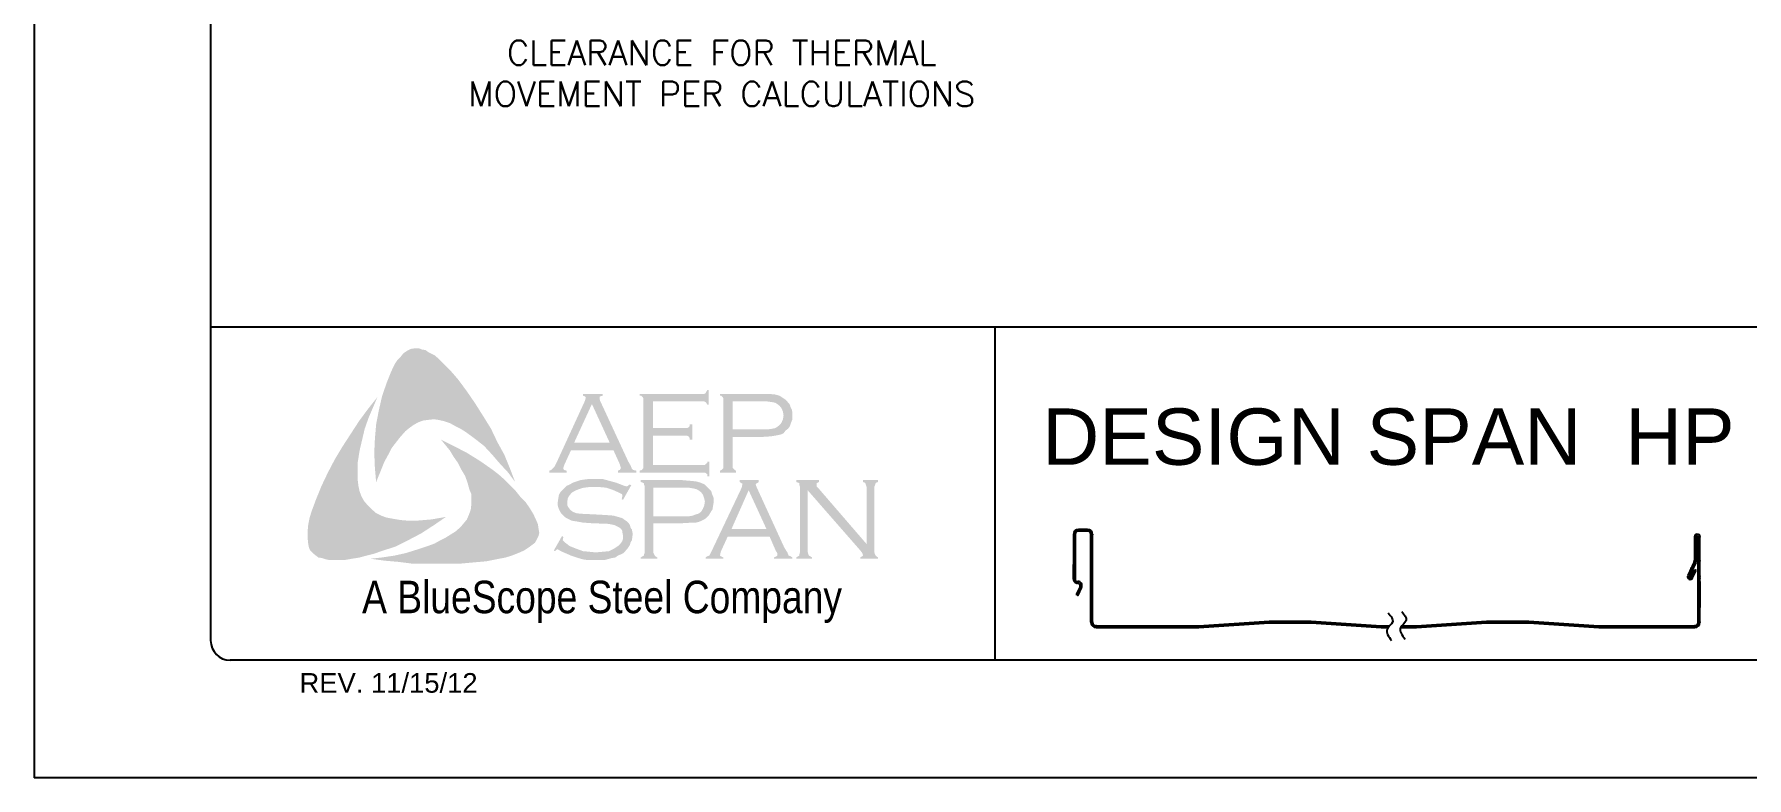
# Model space of a CAD drawing. Extents: x 137.4 to 145.9, y -2.6 to 8.4.
# Drawn here: x 137.43 to 142.89, y -2.62 to -0.25 of the extents above; entities that cross this region are included whole.
import ezdxf

# ---------------------------------------------------------------- set-up
doc = ezdxf.new("R2010")
doc.units = 0
doc.header["$LTSCALE"] = 0.5
doc.header["$MEASUREMENT"] = 0
doc.layers.get('0').update_dxf_attribs({"linetype": 'CONTINUOUS'})
for name, color, linetype in [('BORDER', 9, 'CONTINUOUS'), ('DIM', 4, 'CONTINUOUS'), ('LAYER_1', 160, 'CONTINUOUS')]:
    doc.layers.add(name, color=color, linetype=linetype)
doc.styles.add('ROMAND', font='romand.shx')
doc.styles.get("Standard").update_dxf_attribs({"font": 'romans.shx'})
doc.styles.add('STD', font='simplex.shx', dxfattribs={"height": 0.125})

msp = doc.modelspace()

# ---------------------------------------------------------------- hatches: boundary and pattern name
at = {"layer": 'LAYER_1'}
for points in [[(138.7805, -1.3478), (138.8089, -1.3862), (138.8352, -1.4247), (138.8595, -1.4631), (138.8858, -1.5056), (138.906, -1.5481), (138.9283, -1.5886), (138.9465, -1.6331), (138.9627, -1.6756), (138.9404, -1.6453), (138.9141, -1.6169), (138.8898, -1.5886), (138.8635, -1.5603), (138.8352, -1.538), (138.8048, -1.5157), (138.7886, -1.5056), (138.7725, -1.4975), (138.7542, -1.4874), (138.736, -1.4813), (138.7178, -1.4773), (138.7037, -1.4753), (138.6854, -1.4773), (138.6693, -1.4793), (138.6531, -1.4854), (138.6389, -1.4935), (138.6247, -1.5036), (138.6126, -1.5137), (138.5964, -1.5319), (138.5822, -1.5501), (138.5681, -1.5684), (138.558, -1.5886), (138.5458, -1.6109), (138.5377, -1.6311), (138.5195, -1.6756), (138.5155, -1.6311), (138.5135, -1.5825), (138.5155, -1.538), (138.5195, -1.4915), (138.5276, -1.449), (138.5377, -1.4045), (138.5519, -1.362), (138.5681, -1.3215), (138.5802, -1.2972), (138.5883, -1.2851), (138.5984, -1.275), (138.6065, -1.2648), (138.6187, -1.2567), (138.6308, -1.2507), (138.645, -1.2486), (138.6551, -1.2486), (138.6652, -1.2527), (138.6774, -1.2547), (138.6854, -1.2608), (138.7057, -1.2709), (138.7219, -1.2851), (138.7381, -1.3013), (138.7542, -1.3174), (138.7805, -1.3478)], [(138.4629, -1.6877), (138.4669, -1.706), (138.473, -1.7221), (138.4811, -1.7363), (138.4932, -1.7505), (138.5054, -1.7626), (138.5195, -1.7748), (138.5357, -1.7828), (138.5519, -1.7889), (138.5742, -1.793), (138.5984, -1.797), (138.6227, -1.799), (138.647, -1.799), (138.6713, -1.797), (138.6956, -1.795), (138.7421, -1.7869), (138.7037, -1.8132), (138.6632, -1.8395), (138.6207, -1.8618), (138.5802, -1.882), (138.5357, -1.8962), (138.5135, -1.9043), (138.4892, -1.9103), (138.4669, -1.9164), (138.4426, -1.9204), (138.4183, -1.9245), (138.3961, -1.9245), (138.3698, -1.9245), (138.3597, -1.9225), (138.3475, -1.9184), (138.3354, -1.9164), (138.3273, -1.9103), (138.3172, -1.9022), (138.3091, -1.8941), (138.305, -1.884), (138.303, -1.8739), (138.301, -1.8537), (138.301, -1.8334), (138.303, -1.8112), (138.3071, -1.7909), (138.3131, -1.7707), (138.3273, -1.7323), (138.3455, -1.6877), (138.3657, -1.6453), (138.388, -1.6028), (138.4123, -1.5623), (138.4386, -1.5218), (138.4649, -1.4813), (138.4932, -1.4429), (138.5236, -1.4045), (138.4952, -1.4712), (138.4831, -1.5056), (138.475, -1.54), (138.4669, -1.5744), (138.4608, -1.6129), (138.4608, -1.6311), (138.4608, -1.6493), (138.4608, -1.6695), (138.4629, -1.6877)], [(139.4018, -1.5279), (139.4018, -1.621), (139.5616, -1.621), (139.5677, -1.621), (139.5717, -1.6169), (139.5758, -1.6149), (139.5758, -1.6109), (139.5818, -1.6109), (139.5818, -1.6574), (139.5758, -1.6574), (139.5758, -1.6513), (139.5717, -1.6473), (139.5677, -1.6453), (139.5616, -1.6453), (139.3593, -1.6453), (139.3593, -1.6392), (139.3674, -1.6372), (139.3694, -1.6331), (139.3714, -1.6311), (139.3714, -1.623), (139.3714, -1.4146), (139.3714, -1.4085), (139.3694, -1.4045), (139.3653, -1.4004), (139.3593, -1.4004), (139.3593, -1.3943), (139.5596, -1.3943), (139.5657, -1.3943), (139.5697, -1.3923), (139.5717, -1.3883), (139.5758, -1.3822), (139.5798, -1.3822), (139.5798, -1.4287), (139.5758, -1.4287), (139.5717, -1.4227), (139.5697, -1.4206), (139.5657, -1.4186), (139.5596, -1.4186), (139.4018, -1.4186), (139.4018, -1.5036), (139.505, -1.5036), (139.511, -1.5036), (139.5151, -1.5016), (139.5191, -1.4975), (139.5191, -1.4915), (139.5272, -1.4915), (139.5272, -1.54), (139.5191, -1.54), (139.5191, -1.534), (139.5151, -1.5299), (139.511, -1.5279), (139.505, -1.5279), (139.4018, -1.5279)], [(139.0213, -1.7788), (139.0315, -1.8011), (139.0355, -1.8112), (139.0375, -1.8253), (139.0396, -1.8375), (139.0375, -1.8476), (139.0315, -1.8597), (139.0254, -1.8699), (139.0092, -1.882), (138.991, -1.8941), (138.9728, -1.9022), (138.9525, -1.9103), (138.9323, -1.9164), (138.9121, -1.9204), (138.8716, -1.9285), (138.8251, -1.9326), (138.7805, -1.9366), (138.732, -1.9366), (138.6854, -1.9366), (138.6389, -1.9366), (138.5924, -1.9306), (138.5458, -1.9265), (138.5013, -1.9204), (138.5377, -1.9164), (138.5782, -1.9103), (138.6146, -1.9022), (138.6531, -1.8901), (138.6895, -1.8779), (138.7057, -1.8719), (138.7239, -1.8618), (138.7401, -1.8537), (138.7563, -1.8436), (138.7725, -1.8334), (138.7886, -1.8193), (138.7988, -1.8071), (138.8089, -1.795), (138.8149, -1.7808), (138.821, -1.7646), (138.823, -1.7484), (138.823, -1.7323), (138.823, -1.714), (138.817, -1.6999), (138.8109, -1.6776), (138.8028, -1.6554), (138.7907, -1.6351), (138.7805, -1.6149), (138.7664, -1.5947), (138.7542, -1.5744), (138.7259, -1.54), (138.7664, -1.5603), (138.8089, -1.5825), (138.8514, -1.6088), (138.8918, -1.6372), (138.9101, -1.6513), (138.9283, -1.6675), (138.9465, -1.6857), (138.9627, -1.7019), (138.9788, -1.7221), (138.995, -1.7383), (139.0092, -1.7586), (139.0213, -1.7788)], [(139.333, -1.6857), (139.3067, -1.7323), (139.3026, -1.7302), (139.3046, -1.7201), (139.3046, -1.7161), (139.3026, -1.714), (139.2905, -1.708), (139.2723, -1.6999), (139.254, -1.6938), (139.2338, -1.6918), (139.2136, -1.6918), (139.1974, -1.6918), (139.1812, -1.6938), (139.167, -1.6979), (139.1529, -1.7039), (139.1428, -1.71), (139.1347, -1.7201), (139.1306, -1.7282), (139.1286, -1.7404), (139.1286, -1.7484), (139.1326, -1.7565), (139.1387, -1.7646), (139.1468, -1.7707), (139.1569, -1.7748), (139.1711, -1.7768), (139.2136, -1.7788), (139.25, -1.7808), (139.2763, -1.7828), (139.2905, -1.7869), (139.3046, -1.7909), (139.3127, -1.797), (139.3188, -1.8011), (139.3249, -1.8071), (139.3289, -1.8132), (139.3309, -1.8213), (139.335, -1.8274), (139.337, -1.8375), (139.337, -1.8456), (139.335, -1.8618), (139.3309, -1.8678), (139.3289, -1.8759), (139.3249, -1.882), (139.3208, -1.8881), (139.3087, -1.9022), (139.3006, -1.9063), (139.2905, -1.9103), (139.2824, -1.9164), (139.2702, -1.9184), (139.248, -1.9245), (139.2217, -1.9245), (139.1933, -1.9245), (139.1792, -1.9225), (139.165, -1.9184), (139.1407, -1.9103), (139.1084, -1.8962), (139.0982, -1.8901), (139.0942, -1.8921), (139.0901, -1.8962), (139.0861, -1.8941), (139.1124, -1.8476), (139.1164, -1.8516), (139.1144, -1.8618), (139.1164, -1.8638), (139.1205, -1.8678), (139.1367, -1.88), (139.1569, -1.8881), (139.1792, -1.8962), (139.1994, -1.8982), (139.2196, -1.9002), (139.2419, -1.8982), (139.2621, -1.8962), (139.2783, -1.8881), (139.2905, -1.88), (139.2986, -1.8719), (139.3046, -1.8638), (139.3067, -1.8557), (139.3067, -1.8476), (139.3046, -1.8355), (139.3046, -1.8314), (139.3006, -1.8253), (139.2925, -1.8193), (139.2803, -1.8132), (139.2702, -1.8112), (139.2621, -1.8092), (139.2075, -1.8071), (139.1792, -1.8051), (139.1569, -1.8011), (139.1428, -1.799), (139.1266, -1.7909), (139.1205, -1.7869), (139.1164, -1.7828), (139.1104, -1.7768), (139.1063, -1.7707), (139.1023, -1.7626), (139.1003, -1.7565), (139.0982, -1.7484), (139.0982, -1.7424), (139.1003, -1.7282), (139.1023, -1.7161), (139.1084, -1.706), (139.1185, -1.6958), (139.1266, -1.6877), (139.1367, -1.6837), (139.1468, -1.6776), (139.1589, -1.6736), (139.1711, -1.6695), (139.1852, -1.6675), (139.1994, -1.6655), (139.2156, -1.6655), (139.2399, -1.6655), (139.2621, -1.6716), (139.2844, -1.6776), (139.3107, -1.6877), (139.3188, -1.6898), (139.3228, -1.6877), (139.3269, -1.6837), (139.333, -1.6857)], [(139.8955, -1.7019), (139.8955, -1.8982), (139.8975, -1.9063), (139.8995, -1.9103), (139.9036, -1.9123), (139.9096, -1.9164), (139.9096, -1.9204), (139.8591, -1.9204), (139.8591, -1.9164), (139.8651, -1.9123), (139.8692, -1.9103), (139.8692, -1.9063), (139.8712, -1.8982), (139.8712, -1.6918), (139.8692, -1.6857), (139.8692, -1.6796), (139.8651, -1.6776), (139.8591, -1.6756), (139.8591, -1.6695), (139.9319, -1.6695), (139.9319, -1.6756), (139.9238, -1.6796), (139.9238, -1.6817), (139.9238, -1.6837), (139.9238, -1.6898), (139.9319, -1.6979), (140.0837, -1.8739), (140.0837, -1.6918), (140.0816, -1.6857), (140.0796, -1.6796), (140.0776, -1.6776), (140.0715, -1.6756), (140.0715, -1.6695), (140.1201, -1.6695), (140.1201, -1.6756), (140.114, -1.6776), (140.112, -1.6796), (140.11, -1.6857), (140.1079, -1.6918), (140.1079, -1.8982), (140.11, -1.9063), (140.112, -1.9103), (140.114, -1.9123), (140.1201, -1.9164), (140.1201, -1.9204), (140.0634, -1.9204), (140.0634, -1.9164), (140.0695, -1.9123), (140.0715, -1.9103), (140.0715, -1.9083), (140.0695, -1.9022), (140.0634, -1.8941), (139.8955, -1.7019)]]:
    msp.add_hatch(color=7, dxfattribs=at).paths.add_polyline_path(points)
h = msp.add_hatch(color=7, dxfattribs=at)
edge = h.paths.add_edge_path(flags=16)
edge.add_spline(control_points=[(139.2642, -1.5501), (139.2642, -1.5501), (139.2075, -1.4267), (139.2075, -1.4267), (139.2075, -1.4267), (139.1508, -1.5501), (139.1508, -1.5501), (139.1508, -1.5501), (139.2642, -1.5501), (139.2642, -1.5501), (139.2642, -1.5501), (139.2642, -1.5501), (139.2642, -1.5501), (139.2642, -1.5501), (139.2642, -1.5501), (139.2642, -1.5501)], knot_values=[0, 0, 0, 0, 1, 1, 1, 2, 2, 2, 3, 3, 3, 4, 4, 4, 5, 5, 5, 5], degree=3, periodic=0)
edge = h.paths.add_edge_path()
edge.add_spline(control_points=[(139.2763, -1.5744), (139.2763, -1.5744), (139.1407, -1.5744), (139.1407, -1.5744), (139.1407, -1.5744), (139.1185, -1.623), (139.1185, -1.623), (139.1185, -1.623), (139.1185, -1.623), (139.1185, -1.623), (139.1185, -1.623), (139.1164, -1.6311), (139.1164, -1.6311), (139.1164, -1.6311), (139.1164, -1.6311), (139.1164, -1.6311), (139.1164, -1.6311), (139.1164, -1.6331), (139.1164, -1.6331), (139.1164, -1.6331), (139.1185, -1.6372), (139.1185, -1.6372), (139.1185, -1.6372), (139.1266, -1.6392), (139.1266, -1.6392), (139.1266, -1.6392), (139.1266, -1.6453), (139.1266, -1.6453), (139.1266, -1.6453), (139.0719, -1.6453), (139.0719, -1.6453), (139.0719, -1.6453), (139.0719, -1.6392), (139.0719, -1.6392), (139.0719, -1.6392), (139.0719, -1.6392), (139.0719, -1.6392), (139.0719, -1.6392), (139.078, -1.6372), (139.078, -1.6372), (139.078, -1.6372), (139.082, -1.6331), (139.082, -1.6331), (139.082, -1.6331), (139.082, -1.6331), (139.082, -1.6331), (139.082, -1.6331), (139.0881, -1.627), (139.0881, -1.627), (139.0881, -1.627), (139.0942, -1.6149), (139.0942, -1.6149), (139.0942, -1.6149), (139.1852, -1.4166), (139.1852, -1.4166), (139.1852, -1.4166), (139.1852, -1.4166), (139.1852, -1.4166), (139.1852, -1.4166), (139.1873, -1.4085), (139.1873, -1.4085), (139.1873, -1.4085), (139.1873, -1.4085), (139.1873, -1.4085), (139.1873, -1.4085), (139.1873, -1.4045), (139.1873, -1.4045), (139.1873, -1.4045), (139.1852, -1.4024), (139.1852, -1.4024), (139.1852, -1.4024), (139.1792, -1.4004), (139.1792, -1.4004), (139.1792, -1.4004), (139.1792, -1.3943), (139.1792, -1.3943), (139.1792, -1.3943), (139.2419, -1.3943), (139.2419, -1.3943), (139.2419, -1.3943), (139.2419, -1.4004), (139.2419, -1.4004), (139.2419, -1.4004), (139.2419, -1.4004), (139.2419, -1.4004), (139.2419, -1.4004), (139.2338, -1.4024), (139.2338, -1.4024), (139.2338, -1.4024), (139.2318, -1.4045), (139.2318, -1.4045), (139.2318, -1.4045), (139.2318, -1.4085), (139.2318, -1.4085), (139.2318, -1.4085), (139.2318, -1.4085), (139.2318, -1.4085), (139.2318, -1.4085), (139.2338, -1.4166), (139.2338, -1.4166), (139.2338, -1.4166), (139.3228, -1.6088), (139.3228, -1.6088), (139.3228, -1.6088), (139.3228, -1.6088), (139.3228, -1.6088), (139.3228, -1.6088), (139.3309, -1.623), (139.3309, -1.623), (139.3309, -1.623), (139.335, -1.6331), (139.335, -1.6331), (139.335, -1.6331), (139.335, -1.6331), (139.335, -1.6331), (139.335, -1.6331), (139.339, -1.6372), (139.339, -1.6372), (139.339, -1.6372), (139.3491, -1.6392), (139.3491, -1.6392), (139.3491, -1.6392), (139.3491, -1.6453), (139.3491, -1.6453), (139.3491, -1.6453), (139.2905, -1.6453), (139.2905, -1.6453), (139.2905, -1.6453), (139.2905, -1.6392), (139.2905, -1.6392), (139.2905, -1.6392), (139.2905, -1.6392), (139.2905, -1.6392), (139.2905, -1.6392), (139.2945, -1.6372), (139.2945, -1.6372), (139.2945, -1.6372), (139.2965, -1.6372), (139.2965, -1.6372), (139.2965, -1.6372), (139.2986, -1.6331), (139.2986, -1.6331), (139.2986, -1.6331), (139.3006, -1.6311), (139.3006, -1.6311), (139.3006, -1.6311), (139.3006, -1.6311), (139.3006, -1.6311), (139.3006, -1.6311), (139.2986, -1.627), (139.2986, -1.627), (139.2986, -1.627), (139.2965, -1.6189), (139.2965, -1.6189), (139.2965, -1.6189), (139.2763, -1.5744), (139.2763, -1.5744), (139.2763, -1.5744), (139.2763, -1.5744), (139.2763, -1.5744), (139.2763, -1.5744), (139.2763, -1.5744), (139.2763, -1.5744)], knot_values=[0, 0, 0, 0, 1, 1, 1, 2, 2, 2, 3, 3, 3, 4, 4, 4, 5, 5, 5, 6, 6, 6, 7, 7, 7, 8, 8, 8, 9, 9, 9, 10, 10, 10, 11, 11, 11, 12, 12, 12, 13, 13, 13, 14, 14, 14, 15, 15, 15, 16, 16, 16, 17, 17, 17, 18, 18, 18, 19, 19, 19, 20, 20, 20, 21, 21, 21, 22, 22, 22, 23, 23, 23, 24, 24, 24, 25, 25, 25, 26, 26, 26, 27, 27, 27, 28, 28, 28, 29, 29, 29, 30, 30, 30, 31, 31, 31, 32, 32, 32, 33, 33, 33, 34, 34, 34, 35, 35, 35, 36, 36, 36, 37, 37, 37, 38, 38, 38, 39, 39, 39, 40, 40, 40, 41, 41, 41, 42, 42, 42, 43, 43, 43, 44, 44, 44, 45, 45, 45, 46, 46, 46, 47, 47, 47, 48, 48, 48, 49, 49, 49, 50, 50, 50, 51, 51, 51, 52, 52, 52, 53, 53, 53, 54, 54, 54, 54], degree=3, periodic=0)
h = msp.add_hatch(color=7, dxfattribs=at)
edge = h.paths.add_edge_path(flags=16)
edge.add_spline(control_points=[(139.6567, -1.5077), (139.6567, -1.5077), (139.7498, -1.5077), (139.7498, -1.5077), (139.7498, -1.5077), (139.7498, -1.5077), (139.7498, -1.5077), (139.7498, -1.5077), (139.768, -1.5077), (139.768, -1.5077), (139.768, -1.5077), (139.7822, -1.5056), (139.7822, -1.5056), (139.7822, -1.5056), (139.7822, -1.5056), (139.7822, -1.5056), (139.7822, -1.5056), (139.7923, -1.5036), (139.7923, -1.5036), (139.7923, -1.5036), (139.7984, -1.4996), (139.7984, -1.4996), (139.7984, -1.4996), (139.7984, -1.4996), (139.7984, -1.4996), (139.7984, -1.4996), (139.8064, -1.4935), (139.8064, -1.4935), (139.8064, -1.4935), (139.8125, -1.4854), (139.8125, -1.4854), (139.8125, -1.4854), (139.8166, -1.4753), (139.8166, -1.4753), (139.8166, -1.4753), (139.8186, -1.4631), (139.8186, -1.4631), (139.8186, -1.4631), (139.8186, -1.4631), (139.8186, -1.4631), (139.8186, -1.4631), (139.8166, -1.451), (139.8166, -1.451), (139.8166, -1.451), (139.8125, -1.4409), (139.8125, -1.4409), (139.8125, -1.4409), (139.8064, -1.4328), (139.8064, -1.4328), (139.8064, -1.4328), (139.7984, -1.4267), (139.7984, -1.4267), (139.7984, -1.4267), (139.7984, -1.4267), (139.7984, -1.4267), (139.7984, -1.4267), (139.7923, -1.4227), (139.7923, -1.4227), (139.7923, -1.4227), (139.7822, -1.4206), (139.7822, -1.4206), (139.7822, -1.4206), (139.7822, -1.4206), (139.7822, -1.4206), (139.7822, -1.4206), (139.768, -1.4186), (139.768, -1.4186), (139.768, -1.4186), (139.7498, -1.4186), (139.7498, -1.4186), (139.7498, -1.4186), (139.6567, -1.4186), (139.6567, -1.4186), (139.6567, -1.4186), (139.6567, -1.5077), (139.6567, -1.5077), (139.6567, -1.5077), (139.6567, -1.5077), (139.6567, -1.5077), (139.6567, -1.5077), (139.6567, -1.5077), (139.6567, -1.5077)], knot_values=[0, 0, 0, 0, 1, 1, 1, 2, 2, 2, 3, 3, 3, 4, 4, 4, 5, 5, 5, 6, 6, 6, 7, 7, 7, 8, 8, 8, 9, 9, 9, 10, 10, 10, 11, 11, 11, 12, 12, 12, 13, 13, 13, 14, 14, 14, 15, 15, 15, 16, 16, 16, 17, 17, 17, 18, 18, 18, 19, 19, 19, 20, 20, 20, 21, 21, 21, 22, 22, 22, 23, 23, 23, 24, 24, 24, 25, 25, 25, 26, 26, 26, 27, 27, 27, 27], degree=3, periodic=0)
edge = h.paths.add_edge_path()
edge.add_spline(control_points=[(139.6567, -1.5319), (139.6567, -1.5319), (139.6567, -1.625), (139.6567, -1.625), (139.6567, -1.625), (139.6567, -1.625), (139.6567, -1.625), (139.6567, -1.625), (139.6567, -1.6311), (139.6567, -1.6311), (139.6567, -1.6311), (139.6587, -1.6331), (139.6587, -1.6331), (139.6587, -1.6331), (139.6587, -1.6331), (139.6587, -1.6331), (139.6587, -1.6331), (139.6628, -1.6372), (139.6628, -1.6372), (139.6628, -1.6372), (139.6668, -1.6392), (139.6668, -1.6392), (139.6668, -1.6392), (139.6668, -1.6453), (139.6668, -1.6453), (139.6668, -1.6453), (139.6162, -1.6453), (139.6162, -1.6453), (139.6162, -1.6453), (139.6162, -1.6392), (139.6162, -1.6392), (139.6162, -1.6392), (139.6162, -1.6392), (139.6162, -1.6392), (139.6162, -1.6392), (139.6203, -1.6372), (139.6203, -1.6372), (139.6203, -1.6372), (139.6243, -1.6331), (139.6243, -1.6331), (139.6243, -1.6331), (139.6243, -1.6331), (139.6243, -1.6331), (139.6243, -1.6331), (139.6264, -1.6311), (139.6264, -1.6311), (139.6264, -1.6311), (139.6264, -1.625), (139.6264, -1.625), (139.6264, -1.625), (139.6264, -1.4126), (139.6264, -1.4126), (139.6264, -1.4126), (139.6264, -1.4126), (139.6264, -1.4126), (139.6264, -1.4126), (139.6264, -1.4085), (139.6264, -1.4085), (139.6264, -1.4085), (139.6243, -1.4045), (139.6243, -1.4045), (139.6243, -1.4045), (139.6243, -1.4045), (139.6243, -1.4045), (139.6243, -1.4045), (139.6203, -1.4004), (139.6203, -1.4004), (139.6203, -1.4004), (139.6162, -1.4004), (139.6162, -1.4004), (139.6162, -1.4004), (139.6162, -1.3943), (139.6162, -1.3943), (139.6162, -1.3943), (139.7478, -1.3943), (139.7478, -1.3943), (139.7478, -1.3943), (139.7478, -1.3943), (139.7478, -1.3943), (139.7478, -1.3943), (139.7721, -1.3943), (139.7721, -1.3943), (139.7721, -1.3943), (139.7923, -1.3964), (139.7923, -1.3964), (139.7923, -1.3964), (139.7923, -1.3964), (139.7923, -1.3964), (139.7923, -1.3964), (139.8064, -1.4004), (139.8064, -1.4004), (139.8064, -1.4004), (139.8186, -1.4085), (139.8186, -1.4085), (139.8186, -1.4085), (139.8186, -1.4085), (139.8186, -1.4085), (139.8186, -1.4085), (139.8247, -1.4126), (139.8247, -1.4126), (139.8247, -1.4126), (139.8287, -1.4166), (139.8287, -1.4166), (139.8287, -1.4166), (139.8388, -1.4287), (139.8388, -1.4287), (139.8388, -1.4287), (139.8388, -1.4287), (139.8388, -1.4287), (139.8388, -1.4287), (139.8408, -1.4368), (139.8408, -1.4368), (139.8408, -1.4368), (139.8449, -1.4449), (139.8449, -1.4449), (139.8449, -1.4449), (139.8469, -1.453), (139.8469, -1.453), (139.8469, -1.453), (139.8469, -1.4631), (139.8469, -1.4631), (139.8469, -1.4631), (139.8469, -1.4631), (139.8469, -1.4631), (139.8469, -1.4631), (139.8469, -1.4753), (139.8469, -1.4753), (139.8469, -1.4753), (139.8429, -1.4854), (139.8429, -1.4854), (139.8429, -1.4854), (139.8388, -1.4975), (139.8388, -1.4975), (139.8388, -1.4975), (139.8328, -1.5056), (139.8328, -1.5056), (139.8328, -1.5056), (139.8328, -1.5056), (139.8328, -1.5056), (139.8328, -1.5056), (139.8247, -1.5117), (139.8247, -1.5117), (139.8247, -1.5117), (139.8186, -1.5198), (139.8186, -1.5198), (139.8186, -1.5198), (139.8105, -1.5238), (139.8105, -1.5238), (139.8105, -1.5238), (139.8004, -1.5259), (139.8004, -1.5259), (139.8004, -1.5259), (139.8004, -1.5259), (139.8004, -1.5259), (139.8004, -1.5259), (139.7903, -1.5279), (139.7903, -1.5279), (139.7903, -1.5279), (139.7781, -1.5299), (139.7781, -1.5299), (139.7781, -1.5299), (139.7478, -1.5319), (139.7478, -1.5319), (139.7478, -1.5319), (139.6567, -1.5319), (139.6567, -1.5319), (139.6567, -1.5319), (139.6567, -1.5319), (139.6567, -1.5319), (139.6567, -1.5319), (139.6567, -1.5319), (139.6567, -1.5319)], knot_values=[0, 0, 0, 0, 1, 1, 1, 2, 2, 2, 3, 3, 3, 4, 4, 4, 5, 5, 5, 6, 6, 6, 7, 7, 7, 8, 8, 8, 9, 9, 9, 10, 10, 10, 11, 11, 11, 12, 12, 12, 13, 13, 13, 14, 14, 14, 15, 15, 15, 16, 16, 16, 17, 17, 17, 18, 18, 18, 19, 19, 19, 20, 20, 20, 21, 21, 21, 22, 22, 22, 23, 23, 23, 24, 24, 24, 25, 25, 25, 26, 26, 26, 27, 27, 27, 28, 28, 28, 29, 29, 29, 30, 30, 30, 31, 31, 31, 32, 32, 32, 33, 33, 33, 34, 34, 34, 35, 35, 35, 36, 36, 36, 37, 37, 37, 38, 38, 38, 39, 39, 39, 40, 40, 40, 41, 41, 41, 42, 42, 42, 43, 43, 43, 44, 44, 44, 45, 45, 45, 46, 46, 46, 47, 47, 47, 48, 48, 48, 49, 49, 49, 50, 50, 50, 51, 51, 51, 52, 52, 52, 53, 53, 53, 54, 54, 54, 55, 55, 55, 56, 56, 56, 57, 57, 57, 57], degree=3, periodic=0)
h = msp.add_hatch(color=7, dxfattribs=at)
edge = h.paths.add_edge_path(flags=16)
edge.add_spline(control_points=[(139.4038, -1.7849), (139.4038, -1.7849), (139.4989, -1.7849), (139.4989, -1.7849), (139.4989, -1.7849), (139.4989, -1.7849), (139.4989, -1.7849), (139.4989, -1.7849), (139.5171, -1.7849), (139.5171, -1.7849), (139.5171, -1.7849), (139.5292, -1.7828), (139.5292, -1.7828), (139.5292, -1.7828), (139.5292, -1.7828), (139.5292, -1.7828), (139.5292, -1.7828), (139.5394, -1.7788), (139.5394, -1.7788), (139.5394, -1.7788), (139.5474, -1.7768), (139.5474, -1.7768), (139.5474, -1.7768), (139.5474, -1.7768), (139.5474, -1.7768), (139.5474, -1.7768), (139.5555, -1.7707), (139.5555, -1.7707), (139.5555, -1.7707), (139.5616, -1.7606), (139.5616, -1.7606), (139.5616, -1.7606), (139.5657, -1.7505), (139.5657, -1.7505), (139.5657, -1.7505), (139.5677, -1.7383), (139.5677, -1.7383), (139.5677, -1.7383), (139.5677, -1.7383), (139.5677, -1.7383), (139.5677, -1.7383), (139.5657, -1.7282), (139.5657, -1.7282), (139.5657, -1.7282), (139.5616, -1.7161), (139.5616, -1.7161), (139.5616, -1.7161), (139.5555, -1.708), (139.5555, -1.708), (139.5555, -1.708), (139.5474, -1.7019), (139.5474, -1.7019), (139.5474, -1.7019), (139.5474, -1.7019), (139.5474, -1.7019), (139.5474, -1.7019), (139.5394, -1.6979), (139.5394, -1.6979), (139.5394, -1.6979), (139.5292, -1.6958), (139.5292, -1.6958), (139.5292, -1.6958), (139.5292, -1.6958), (139.5292, -1.6958), (139.5292, -1.6958), (139.5171, -1.6938), (139.5171, -1.6938), (139.5171, -1.6938), (139.4989, -1.6938), (139.4989, -1.6938), (139.4989, -1.6938), (139.4038, -1.6938), (139.4038, -1.6938), (139.4038, -1.6938), (139.4038, -1.7849), (139.4038, -1.7849), (139.4038, -1.7849), (139.4038, -1.7849), (139.4038, -1.7849), (139.4038, -1.7849), (139.4038, -1.7849), (139.4038, -1.7849)], knot_values=[0, 0, 0, 0, 1, 1, 1, 2, 2, 2, 3, 3, 3, 4, 4, 4, 5, 5, 5, 6, 6, 6, 7, 7, 7, 8, 8, 8, 9, 9, 9, 10, 10, 10, 11, 11, 11, 12, 12, 12, 13, 13, 13, 14, 14, 14, 15, 15, 15, 16, 16, 16, 17, 17, 17, 18, 18, 18, 19, 19, 19, 20, 20, 20, 21, 21, 21, 22, 22, 22, 23, 23, 23, 24, 24, 24, 25, 25, 25, 26, 26, 26, 27, 27, 27, 27], degree=3, periodic=0)
edge = h.paths.add_edge_path()
edge.add_spline(control_points=[(139.4038, -1.8071), (139.4038, -1.8071), (139.4038, -1.9022), (139.4038, -1.9022), (139.4038, -1.9022), (139.4038, -1.9022), (139.4038, -1.9022), (139.4038, -1.9022), (139.4058, -1.9063), (139.4058, -1.9063), (139.4058, -1.9063), (139.4078, -1.9103), (139.4078, -1.9103), (139.4078, -1.9103), (139.4078, -1.9103), (139.4078, -1.9103), (139.4078, -1.9103), (139.4098, -1.9123), (139.4098, -1.9123), (139.4098, -1.9123), (139.4159, -1.9164), (139.4159, -1.9164), (139.4159, -1.9164), (139.4159, -1.9204), (139.4159, -1.9204), (139.4159, -1.9204), (139.3633, -1.9204), (139.3633, -1.9204), (139.3633, -1.9204), (139.3633, -1.9164), (139.3633, -1.9164), (139.3633, -1.9164), (139.3633, -1.9164), (139.3633, -1.9164), (139.3633, -1.9164), (139.3694, -1.9123), (139.3694, -1.9123), (139.3694, -1.9123), (139.3734, -1.9103), (139.3734, -1.9103), (139.3734, -1.9103), (139.3734, -1.9103), (139.3734, -1.9103), (139.3734, -1.9103), (139.3734, -1.9063), (139.3734, -1.9063), (139.3734, -1.9063), (139.3755, -1.9022), (139.3755, -1.9022), (139.3755, -1.9022), (139.3755, -1.6877), (139.3755, -1.6877), (139.3755, -1.6877), (139.3755, -1.6877), (139.3755, -1.6877), (139.3755, -1.6877), (139.3734, -1.6837), (139.3734, -1.6837), (139.3734, -1.6837), (139.3734, -1.6796), (139.3734, -1.6796), (139.3734, -1.6796), (139.3734, -1.6796), (139.3734, -1.6796), (139.3734, -1.6796), (139.3694, -1.6776), (139.3694, -1.6776), (139.3694, -1.6776), (139.3633, -1.6756), (139.3633, -1.6756), (139.3633, -1.6756), (139.3633, -1.6695), (139.3633, -1.6695), (139.3633, -1.6695), (139.4948, -1.6695), (139.4948, -1.6695), (139.4948, -1.6695), (139.4948, -1.6695), (139.4948, -1.6695), (139.4948, -1.6695), (139.5191, -1.6716), (139.5191, -1.6716), (139.5191, -1.6716), (139.5394, -1.6736), (139.5394, -1.6736), (139.5394, -1.6736), (139.5394, -1.6736), (139.5394, -1.6736), (139.5394, -1.6736), (139.5535, -1.6776), (139.5535, -1.6776), (139.5535, -1.6776), (139.5677, -1.6837), (139.5677, -1.6837), (139.5677, -1.6837), (139.5677, -1.6837), (139.5677, -1.6837), (139.5677, -1.6837), (139.5717, -1.6877), (139.5717, -1.6877), (139.5717, -1.6877), (139.5778, -1.6938), (139.5778, -1.6938), (139.5778, -1.6938), (139.5879, -1.7039), (139.5879, -1.7039), (139.5879, -1.7039), (139.5879, -1.7039), (139.5879, -1.7039), (139.5879, -1.7039), (139.5899, -1.712), (139.5899, -1.712), (139.5899, -1.712), (139.594, -1.7221), (139.594, -1.7221), (139.594, -1.7221), (139.596, -1.7282), (139.596, -1.7282), (139.596, -1.7282), (139.596, -1.7383), (139.596, -1.7383), (139.596, -1.7383), (139.596, -1.7383), (139.596, -1.7383), (139.596, -1.7383), (139.594, -1.7505), (139.594, -1.7505), (139.594, -1.7505), (139.592, -1.7626), (139.592, -1.7626), (139.592, -1.7626), (139.5859, -1.7727), (139.5859, -1.7727), (139.5859, -1.7727), (139.5798, -1.7828), (139.5798, -1.7828), (139.5798, -1.7828), (139.5798, -1.7828), (139.5798, -1.7828), (139.5798, -1.7828), (139.5738, -1.7889), (139.5738, -1.7889), (139.5738, -1.7889), (139.5657, -1.795), (139.5657, -1.795), (139.5657, -1.795), (139.5576, -1.799), (139.5576, -1.799), (139.5576, -1.799), (139.5474, -1.8031), (139.5474, -1.8031), (139.5474, -1.8031), (139.5474, -1.8031), (139.5474, -1.8031), (139.5474, -1.8031), (139.5394, -1.8051), (139.5394, -1.8051), (139.5394, -1.8051), (139.5272, -1.8051), (139.5272, -1.8051), (139.5272, -1.8051), (139.4948, -1.8071), (139.4948, -1.8071), (139.4948, -1.8071), (139.4038, -1.8071), (139.4038, -1.8071), (139.4038, -1.8071), (139.4038, -1.8071), (139.4038, -1.8071), (139.4038, -1.8071), (139.4038, -1.8071), (139.4038, -1.8071)], knot_values=[0, 0, 0, 0, 1, 1, 1, 2, 2, 2, 3, 3, 3, 4, 4, 4, 5, 5, 5, 6, 6, 6, 7, 7, 7, 8, 8, 8, 9, 9, 9, 10, 10, 10, 11, 11, 11, 12, 12, 12, 13, 13, 13, 14, 14, 14, 15, 15, 15, 16, 16, 16, 17, 17, 17, 18, 18, 18, 19, 19, 19, 20, 20, 20, 21, 21, 21, 22, 22, 22, 23, 23, 23, 24, 24, 24, 25, 25, 25, 26, 26, 26, 27, 27, 27, 28, 28, 28, 29, 29, 29, 30, 30, 30, 31, 31, 31, 32, 32, 32, 33, 33, 33, 34, 34, 34, 35, 35, 35, 36, 36, 36, 37, 37, 37, 38, 38, 38, 39, 39, 39, 40, 40, 40, 41, 41, 41, 42, 42, 42, 43, 43, 43, 44, 44, 44, 45, 45, 45, 46, 46, 46, 47, 47, 47, 48, 48, 48, 49, 49, 49, 50, 50, 50, 51, 51, 51, 52, 52, 52, 53, 53, 53, 54, 54, 54, 55, 55, 55, 56, 56, 56, 57, 57, 57, 57], degree=3, periodic=0)
h = msp.add_hatch(color=7, dxfattribs=at)
edge = h.paths.add_edge_path(flags=16)
edge.add_spline(control_points=[(139.764, -1.8253), (139.764, -1.8253), (139.7073, -1.7019), (139.7073, -1.7019), (139.7073, -1.7019), (139.6527, -1.8253), (139.6527, -1.8253), (139.6527, -1.8253), (139.764, -1.8253), (139.764, -1.8253), (139.764, -1.8253), (139.764, -1.8253), (139.764, -1.8253), (139.764, -1.8253), (139.764, -1.8253), (139.764, -1.8253)], knot_values=[0, 0, 0, 0, 1, 1, 1, 2, 2, 2, 3, 3, 3, 4, 4, 4, 5, 5, 5, 5], degree=3, periodic=0)
edge = h.paths.add_edge_path()
edge.add_spline(control_points=[(139.7741, -1.8496), (139.7741, -1.8496), (139.6405, -1.8496), (139.6405, -1.8496), (139.6405, -1.8496), (139.6183, -1.8982), (139.6183, -1.8982), (139.6183, -1.8982), (139.6183, -1.8982), (139.6183, -1.8982), (139.6183, -1.8982), (139.6162, -1.9083), (139.6162, -1.9083), (139.6162, -1.9083), (139.6162, -1.9083), (139.6162, -1.9083), (139.6162, -1.9083), (139.6162, -1.9103), (139.6162, -1.9103), (139.6162, -1.9103), (139.6183, -1.9123), (139.6183, -1.9123), (139.6183, -1.9123), (139.6264, -1.9164), (139.6264, -1.9164), (139.6264, -1.9164), (139.6264, -1.9204), (139.6264, -1.9204), (139.6264, -1.9204), (139.5697, -1.9204), (139.5697, -1.9204), (139.5697, -1.9204), (139.5697, -1.9164), (139.5697, -1.9164), (139.5697, -1.9164), (139.5697, -1.9164), (139.5697, -1.9164), (139.5697, -1.9164), (139.5758, -1.9123), (139.5758, -1.9123), (139.5758, -1.9123), (139.5818, -1.9103), (139.5818, -1.9103), (139.5818, -1.9103), (139.5818, -1.9103), (139.5818, -1.9103), (139.5818, -1.9103), (139.5859, -1.9022), (139.5859, -1.9022), (139.5859, -1.9022), (139.592, -1.8901), (139.592, -1.8901), (139.592, -1.8901), (139.685, -1.6938), (139.685, -1.6938), (139.685, -1.6938), (139.685, -1.6938), (139.685, -1.6938), (139.685, -1.6938), (139.6871, -1.6837), (139.6871, -1.6837), (139.6871, -1.6837), (139.6871, -1.6837), (139.6871, -1.6837), (139.6871, -1.6837), (139.6871, -1.6796), (139.6871, -1.6796), (139.6871, -1.6796), (139.685, -1.6796), (139.685, -1.6796), (139.685, -1.6796), (139.679, -1.6756), (139.679, -1.6756), (139.679, -1.6756), (139.679, -1.6695), (139.679, -1.6695), (139.679, -1.6695), (139.7397, -1.6695), (139.7397, -1.6695), (139.7397, -1.6695), (139.7397, -1.6756), (139.7397, -1.6756), (139.7397, -1.6756), (139.7397, -1.6756), (139.7397, -1.6756), (139.7397, -1.6756), (139.7336, -1.6796), (139.7336, -1.6796), (139.7336, -1.6796), (139.7316, -1.6796), (139.7316, -1.6796), (139.7316, -1.6796), (139.7296, -1.6837), (139.7296, -1.6837), (139.7296, -1.6837), (139.7296, -1.6837), (139.7296, -1.6837), (139.7296, -1.6837), (139.7336, -1.6938), (139.7336, -1.6938), (139.7336, -1.6938), (139.8206, -1.884), (139.8206, -1.884), (139.8206, -1.884), (139.8206, -1.884), (139.8206, -1.884), (139.8206, -1.884), (139.8307, -1.9002), (139.8307, -1.9002), (139.8307, -1.9002), (139.8348, -1.9103), (139.8348, -1.9103), (139.8348, -1.9103), (139.8348, -1.9103), (139.8348, -1.9103), (139.8348, -1.9103), (139.8408, -1.9123), (139.8408, -1.9123), (139.8408, -1.9123), (139.8469, -1.9164), (139.8469, -1.9164), (139.8469, -1.9164), (139.8469, -1.9204), (139.8469, -1.9204), (139.8469, -1.9204), (139.7882, -1.9204), (139.7882, -1.9204), (139.7882, -1.9204), (139.7882, -1.9164), (139.7882, -1.9164), (139.7882, -1.9164), (139.7882, -1.9164), (139.7882, -1.9164), (139.7882, -1.9164), (139.7923, -1.9144), (139.7923, -1.9144), (139.7923, -1.9144), (139.7963, -1.9123), (139.7963, -1.9123), (139.7963, -1.9123), (139.7984, -1.9103), (139.7984, -1.9103), (139.7984, -1.9103), (139.7984, -1.9063), (139.7984, -1.9063), (139.7984, -1.9063), (139.7984, -1.9063), (139.7984, -1.9063), (139.7984, -1.9063), (139.7984, -1.9022), (139.7984, -1.9022), (139.7984, -1.9022), (139.7943, -1.8962), (139.7943, -1.8962), (139.7943, -1.8962), (139.7741, -1.8496), (139.7741, -1.8496), (139.7741, -1.8496), (139.7741, -1.8496), (139.7741, -1.8496), (139.7741, -1.8496), (139.7741, -1.8496), (139.7741, -1.8496)], knot_values=[0, 0, 0, 0, 1, 1, 1, 2, 2, 2, 3, 3, 3, 4, 4, 4, 5, 5, 5, 6, 6, 6, 7, 7, 7, 8, 8, 8, 9, 9, 9, 10, 10, 10, 11, 11, 11, 12, 12, 12, 13, 13, 13, 14, 14, 14, 15, 15, 15, 16, 16, 16, 17, 17, 17, 18, 18, 18, 19, 19, 19, 20, 20, 20, 21, 21, 21, 22, 22, 22, 23, 23, 23, 24, 24, 24, 25, 25, 25, 26, 26, 26, 27, 27, 27, 28, 28, 28, 29, 29, 29, 30, 30, 30, 31, 31, 31, 32, 32, 32, 33, 33, 33, 34, 34, 34, 35, 35, 35, 36, 36, 36, 37, 37, 37, 38, 38, 38, 39, 39, 39, 40, 40, 40, 41, 41, 41, 42, 42, 42, 43, 43, 43, 44, 44, 44, 45, 45, 45, 46, 46, 46, 47, 47, 47, 48, 48, 48, 49, 49, 49, 50, 50, 50, 51, 51, 51, 52, 52, 52, 53, 53, 53, 54, 54, 54, 54], degree=3, periodic=0)

# ---------------------------------------------------------------- linework, layer by layer
at = {"layer": 'BORDER'}
for p, q in [((137.4293, 8.3807), (137.4293, -2.6193)), ((137.9918, 7.9432), (137.9918, -2.1818)), ((145.5543, -1.1818), (137.9918, -1.1818)), ((140.4918, -1.1818), (140.4918, -2.2443)), ((140.743, -1.8431), (140.743, -1.9859)), ((140.7483, -1.8431), (140.7483, -1.9859)), ((140.7873, -1.8267), (140.7594, -1.8267)), ((140.7873, -1.832), (140.7594, -1.832)), ((140.7984, -2.1233), (140.7984, -1.8431)), ((140.8038, -2.1233), (140.8038, -1.8431)), ((142.7237, -1.8503), (142.7237, -1.9251)), ((142.729, -1.8503), (142.729, -1.9251)), ((142.7321, -1.8472), (142.7321, -1.8472)), ((142.7351, -2.1233), (142.7351, -1.8503)), ((142.7405, -2.1233), (142.7405, -1.8503)), ((140.743, -1.9859), (140.743, -1.9388)), ((142.7226, -1.9298), (142.7018, -1.9744)), ((142.7275, -1.9321), (142.7067, -1.9767)), ((142.7122, -1.9793), (142.7233, -1.9554)), ((142.7171, -1.9815), (142.7282, -1.9577)), ((142.7282, -1.9577), (142.7233, -1.9554)), ((140.764, -2.0085), (140.7517, -2.0348)), ((140.756, -1.993), (140.7566, -1.993)), ((140.7564, -1.9984), (140.757, -1.9983)), ((140.7689, -2.0108), (140.7566, -2.0371)), ((142.7059, -1.9856), (142.7059, -1.9856)), ((142.7082, -1.9807), (142.7082, -1.9807)), ((142.7405, -1.9932), (142.7405, -2.0764)), ((140.7566, -2.0371), (140.7517, -2.0348)), ((141.143, -2.1344), (141.3667, -2.1194)), ((141.143, -2.1398), (141.3667, -2.1247)), ((141.3667, -2.1194), (141.5009, -2.1194)), ((141.3667, -2.1247), (141.5009, -2.1247)), ((141.5009, -2.1194), (141.7245, -2.1344)), ((141.5009, -2.1247), (141.7245, -2.1398)), ((141.8366, -2.1344), (142.0603, -2.1194)), ((141.8366, -2.1398), (142.0603, -2.1247)), ((142.0603, -2.1194), (142.1945, -2.1194)), ((142.0603, -2.1247), (142.1945, -2.1247)), ((142.1945, -2.1194), (142.4182, -2.1344)), ((142.1945, -2.1247), (142.4182, -2.1398)), ((140.8149, -2.1344), (141.143, -2.1344)), ((140.8149, -2.1398), (141.143, -2.1398)), ((141.7245, -2.1344), (141.7516, -2.1344)), ((141.7245, -2.1398), (141.7466, -2.1398)), ((141.7862, -2.1398), (141.8366, -2.1398)), ((141.79, -2.1344), (141.8366, -2.1344)), ((142.4182, -2.1344), (142.724, -2.1344)), ((142.4182, -2.1398), (142.724, -2.1398)), ((145.4918, -2.2443), (138.0543, -2.2443)), ((145.9293, -2.6193), (137.4293, -2.6193))]:
    msp.add_line(p, q, dxfattribs=at)
for centre, radius, start, end in [((140.7594, -1.8431), 0.0165, 90, 180), ((140.7594, -1.8431), 0.0111, 90, 180), ((140.7873, -1.8431), 0.0165, 0, 90), ((140.7873, -1.8431), 0.0111, 0, 90), ((142.7321, -1.8503), 0.00841, 90, 180), ((142.7321, -1.8503), 0.00304, 90, 180), ((142.7321, -1.8503), 0.00841, 0, 90), ((142.7321, -1.8503), 0.00304, 360, 90), ((142.7126, -1.9251), 0.0111, 335, 0), ((142.7126, -1.9251), 0.0165, 335, 0), ((140.7555, -1.9859), 0.0125, 180, 274), ((140.7555, -1.9859), 0.00716, 180, 274), ((140.7575, -2.0055), 0.0125, 335, 94), ((140.7575, -2.0055), 0.00716, 335, 94), ((142.7094, -1.978), 0.00841, 155, 245), ((142.7094, -1.978), 0.00841, 245, 335), ((142.7094, -1.978), 0.00304, 155, 245), ((142.7094, -1.978), 0.00304, 245, 335), ((140.8149, -2.1233), 0.0165, 180, 270), ((140.8149, -2.1233), 0.0111, 180, 270), ((142.724, -2.1233), 0.0111, 270, 360), ((142.724, -2.1233), 0.0165, 270, 0), ((138.0543, -2.1818), 0.0625, 180, 270)]:
    msp.add_arc(centre, radius, start, end, dxfattribs=at)
for points in [[(141.7469, -2.0934), (141.7605, -2.1226), (141.7431, -2.1451), (141.7575, -2.1815)], [(141.7897, -2.0887), (141.8034, -2.1179), (141.7859, -2.1404), (141.8003, -2.1769)]]:
    msp.add_spline(points, degree=3, dxfattribs=at)
for p in [(140.8038, -1.8431), (142.7405, -1.8503), (142.7129, -1.9506), (142.7237, -1.9276), (142.7237, -1.9276), (142.7405, -1.9276), (142.7405, -1.982), (142.7407, -1.9765), (140.7566, -2.0371), (140.7566, -2.0371), (142.7405, -2.0652), (140.8038, -2.1233), (142.7405, -2.1233), (140.8149, -2.1344), (141.6489, -2.1344), (141.6489, -2.1344), (142.724, -2.1344)]:
    msp.add_point(p, dxfattribs=at)

# ---------------------------------------------------------------- texts
at = {"insert": (138.4747, -1.9906), "char_height": 0.103589, "width": 1.555185, "attachment_point": 1, "style": 'STD'}
msp.add_mtext('{\\fArial Narrow|b0|i0|c0|p34;A BlueScope Steel Company}', dxfattribs=at)
at = {"layer": 'BORDER', "attachment_point": 5, "style": 'ROMAND'}
for s, insert, char_height, width in [('\\pt1.98;{\\fArial|b0|i0|c0|p34;DESIGN SPAN  HP }', (141.7475, -1.532), 0.18, 2.501468), ('\\pt0.6875;{\\fArial|b0|i0|c0|p34;REV. 11/15/12}', (138.559, -2.317), 0.0625, 0.805557)]:
    msp.add_mtext(s, dxfattribs=dict(at, insert=insert, char_height=char_height, width=width))
at = {"layer": 'DIM', "insert": (139.6217, -0.3716), "char_height": 0.07875, "attachment_point": 5}
msp.add_mtext('\\A1;CLEARANCE FOR THERMAL\\PMOVEMENT PER CALCULATIONS', dxfattribs=at)

doc.saveas('drawing.dxf')
